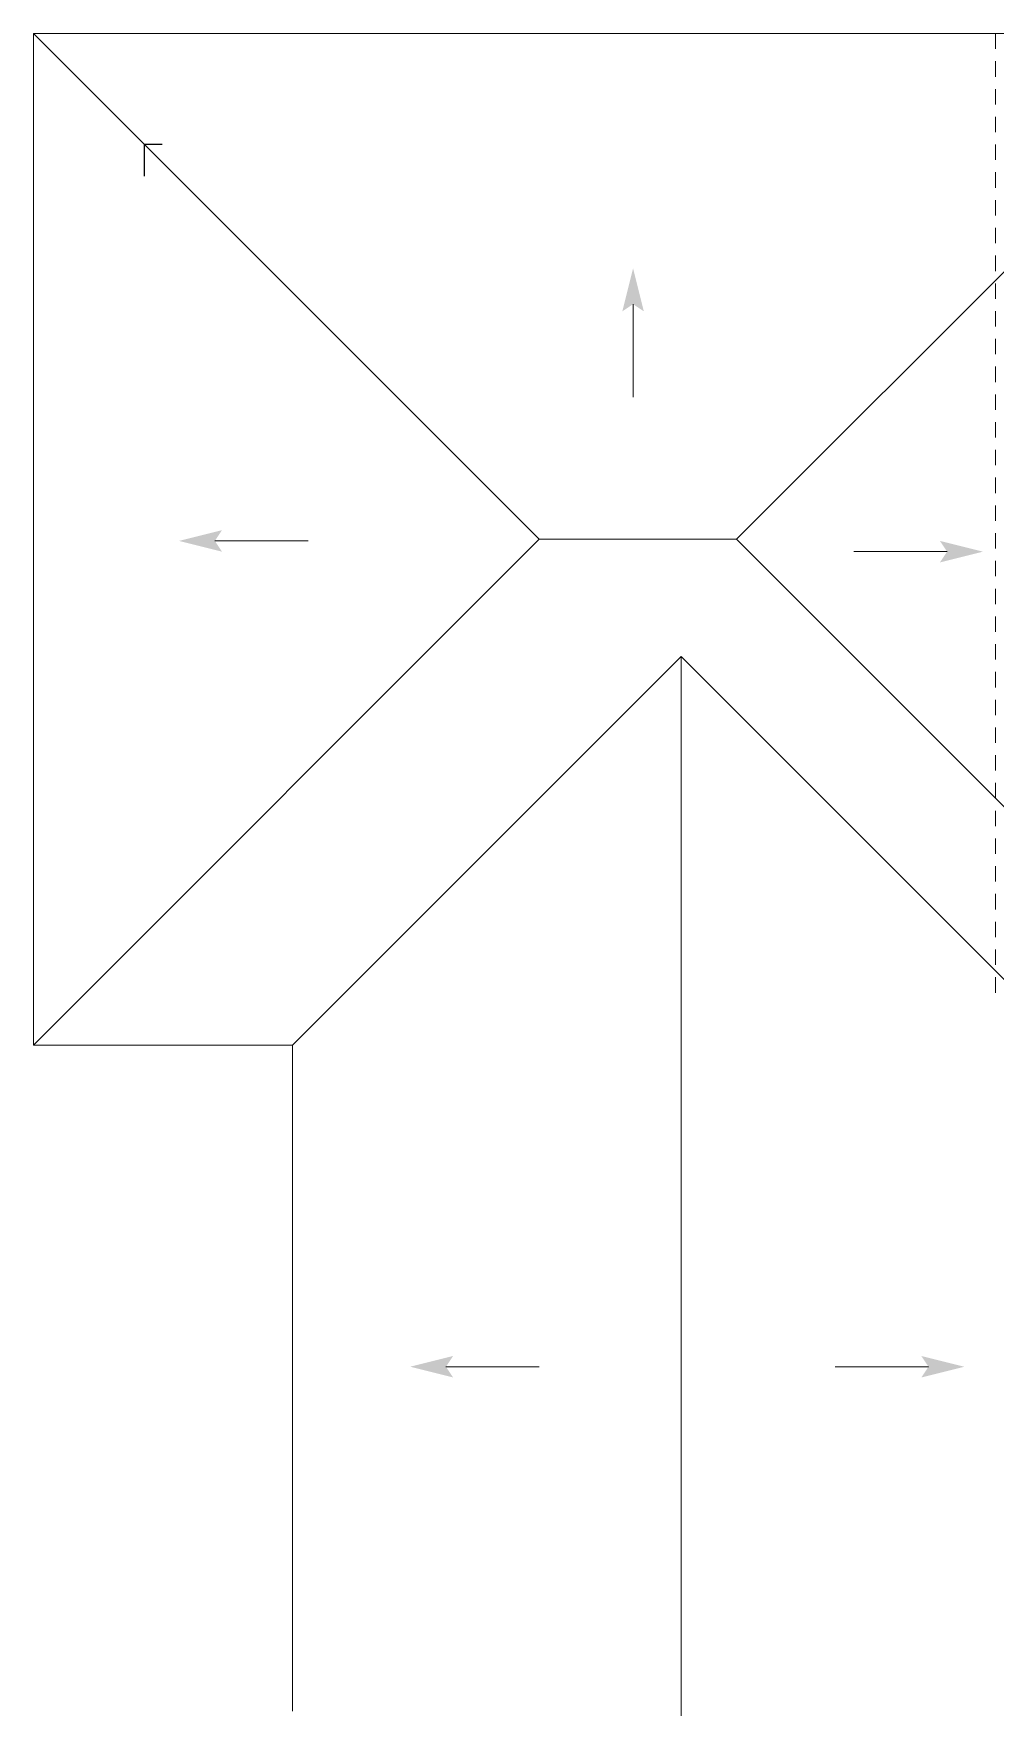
# Model space of a CAD drawing. Header units: metres. Extents: x -232 to 581, y 30 to 789.
# Drawn here: x 209.36 to 217.16, y 664.88 to 678.45 of the extents above; entities that cross this region are included whole.
import ezdxf

# ---------------------------------------------------------------- set-up
doc = ezdxf.new("R2010")
doc.units = ezdxf.units.M
doc.linetypes.add('HIDDEN2', pattern=[0.1875, 0.125, -0.0625])
doc.layers.add('baños', color=140, linetype='Continuous', lineweight=0)
doc.layers.add('textos', color=7, linetype='Continuous', lineweight=0)
doc.layers.add('Techos 1', color=7, linetype='HIDDEN2', lineweight=9, true_color=0x42391a)
doc.styles.get("Standard").update_dxf_attribs({"font": 'arial.ttf'})

# ---------------------------------------------------------------- blocks, each defined once
blk = doc.blocks.new('21.11.2025 LN09 2DO NIVEL')
at = {"layer": 'Techos 1', "color": 18, "linetype": 'ByBlock', "true_color": 0x000000}
for p, q in [((248.029, 152.901), (248.029, 161.101)), ((248.029, 161.101), (257.829, 161.101)), ((248.029, 161.101), (252.129, 157.001)), ((256.729, 160.001), (253.729, 157.001)), ((248.029, 152.901), (252.129, 157.001)), ((252.129, 157.001), (253.729, 157.001)), ((257.829, 152.901), (253.729, 157.001)), ((250.129, 152.901), (253.279, 156.051)), ((253.279, 144.351), (253.279, 156.051)), ((256.429, 152.901), (253.279, 156.051)), ((250.129, 152.901), (248.029, 152.901)), ((250.129, 152.901), (250.129, 147.501))]:
    blk.add_line(p, q, dxfattribs=at)
at = {"layer": 'baños', "color": 18, "linetype": 'Continuous', "true_color": 0x000000, "flags": 8}
for tag, p in [('TRADENAME', (265.514, 159.783, 0)), ('MODELNUMBER', (265.514, 159.783, 0)), ('MATERIAL', (265.514, 159.782, 0)), ('PRODUCT', (265.514, 159.782, 0)), ('TRADENAME', (266.689, 159.783, 0)), ('MODELNUMBER', (266.689, 159.783, 0)), ('MATERIAL', (266.689, 159.782, 0)), ('PRODUCT', (266.689, 159.782, 0))]:
    blk.add_attdef(tag, p, '', height=0.0000254, rotation=180.0001, dxfattribs=at)
blk = doc.blocks.new('za_arrw5')
at = {"lineweight": 13}
for points in [[(-1, 0.25), (0, 0), (-0.833, 0)], [(-1, -0.25), (0, 0), (-0.833, 0)]]:
    blk.add_solid(points, dxfattribs=at)
blk = doc.blocks.new('20.03.2026 LN 09 SEGUNDO NIVEL ARQ')
at = {"layer": 'Defpoints', "color": 5}
for p in [(67.339, -42.499), (67.196, -42.754)]:
    blk.add_line(p, (67.196, -42.499), dxfattribs=at)
at = {"layer": 'Techos 1', "color": 5, "linetype": 'ByBlock'}
for p, q in [((66.296, -49.799), (66.296, -41.599)), ((66.296, -41.599), (76.096, -41.599)), ((66.296, -41.599), (70.396, -45.699)), ((74.996, -42.699), (71.996, -45.699)), ((66.296, -49.799), (70.396, -45.699)), ((70.396, -45.699), (71.996, -45.699)), ((76.096, -49.799), (71.996, -45.699)), ((68.396, -49.799), (71.546, -46.649)), ((71.546, -58.349), (71.546, -46.649)), ((74.696, -49.799), (71.546, -46.649)), ((68.396, -49.799), (66.296, -49.799)), ((68.396, -49.799), (68.396, -55.199))]:
    blk.add_line(p, q, dxfattribs=at)
at = {"layer": 'Techos 1', "color": 5}
blk.add_line((74.096, -41.599), (74.096, -49.399), dxfattribs=at)
at = {"layer": 'textos', "color": 5, "lineweight": 13}
for p, q in [((71.157, -43.792), (71.157, -44.548)), ((67.766, -45.712), (68.522, -45.712)), ((73.703, -45.799), (72.948, -45.799)), ((69.64, -52.406), (70.396, -52.406)), ((73.552, -52.406), (72.796, -52.406))]:
    blk.add_line(p, q, dxfattribs=at)
for p, xscale, yscale, zscale, rotation in [((71.157, -43.502), 0.3491189357928305, 0.3491189357928305, 0.3491189357928305, 90.00273872662001), ((67.475, -45.712), 0.3491189357928307, 0.3491189357928307, 0.3491189357928307, 180.00273872662), ((73.994, -45.799), 0.3491189357928305, 0.3491189357928305, 0.3491189357928305, 0.002738726620007072), ((69.349, -52.406), 0.3491189357928307, 0.3491189357928307, 0.3491189357928307, 180.00273872662), ((73.843, -52.406), -0.3491189357928307, 0.3491189357928307, 0.3491189357928305, 179.9972612733706)]:
    blk.add_blockref('za_arrw5', p, dxfattribs=dict(at, xscale=xscale, yscale=yscale, zscale=zscale, rotation=rotation))
at = {"layer": 'baños', "color": 5, "linetype": 'Continuous', "flags": 8}
for tag, p in [('MATERIAL', (83.781, -42.918, 0)), ('PRODUCT', (83.781, -42.918, 0)), ('TRADENAME', (83.781, -42.918, 0)), ('MODELNUMBER', (83.781, -42.918, 0)), ('MATERIAL', (84.956, -42.918, 0)), ('PRODUCT', (84.956, -42.918, 0)), ('TRADENAME', (84.956, -42.918, 0)), ('MODELNUMBER', (84.956, -42.918, 0))]:
    blk.add_attdef(tag, p, '', height=0.0000254, rotation=180.0001, dxfattribs=at)
at = {"layer": 'baños', "color": 5, "linetype": 'Continuous'}
for tag, p, rotation in [('MATERIAL', (85.891, -56.993), 180.0001), ('PRODUCT', (85.891, -56.993), 180.0001), ('TRADENAME', (85.891, -56.993), 180.0001), ('MODELNUMBER', (85.891, -56.993), 180.0001), ('MODELNUMBER', (86.601, -56.993), 179.9999), ('MATERIAL', (86.601, -56.993), 179.9999), ('PRODUCT', (86.601, -56.993), 179.9999), ('TRADENAME', (86.601, -56.993), 179.9999)]:
    blk.add_attdef(tag, p, '', height=0.0000254, rotation=rotation, dxfattribs=at)

msp = doc.modelspace()

# ---------------------------------------------------------------- block references
at = {"color": 1}
for name, p in [('20.03.2026 LN 09 SEGUNDO NIVEL ARQ', (143.067, 720.045)), ('21.11.2025 LN09 2DO NIVEL', (-38.666, 517.345))]:
    msp.add_blockref(name, p, dxfattribs=at)

doc.saveas('drawing.dxf')
